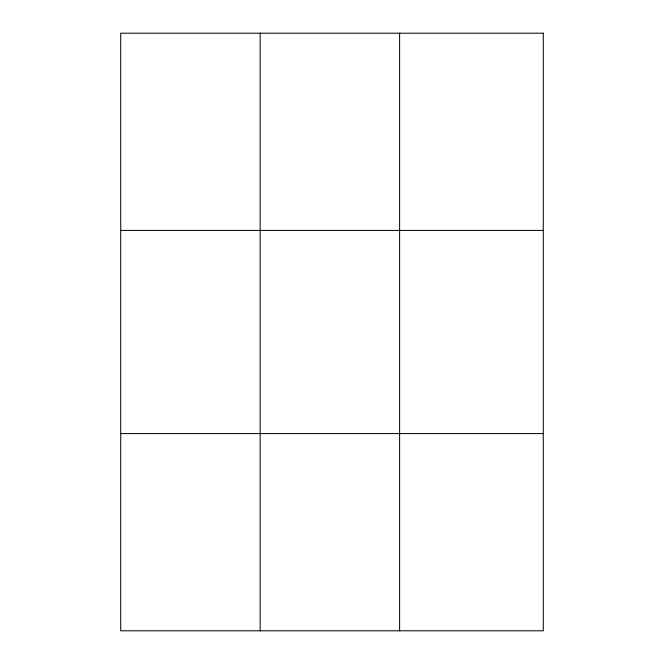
<?xml version="1.0" encoding="UTF-8"?>
<svg xmlns="http://www.w3.org/2000/svg" width="664" height="664" viewBox="0 0 664 664"><rect width="100%" height="100%" fill="white"/><g stroke="black" fill="none" stroke-linecap="round" stroke-linejoin="round"><path stroke-width="1" d="M260.163 33.2L260.163 630.8M399.612 33.2L399.612 630.8M120.715 230.408L543.285 230.408M120.715 433.592L543.285 433.592M543.285 33.2L543.285 630.8L120.715 630.8L120.715 33.2L543.285 33.2"/></g></svg>
